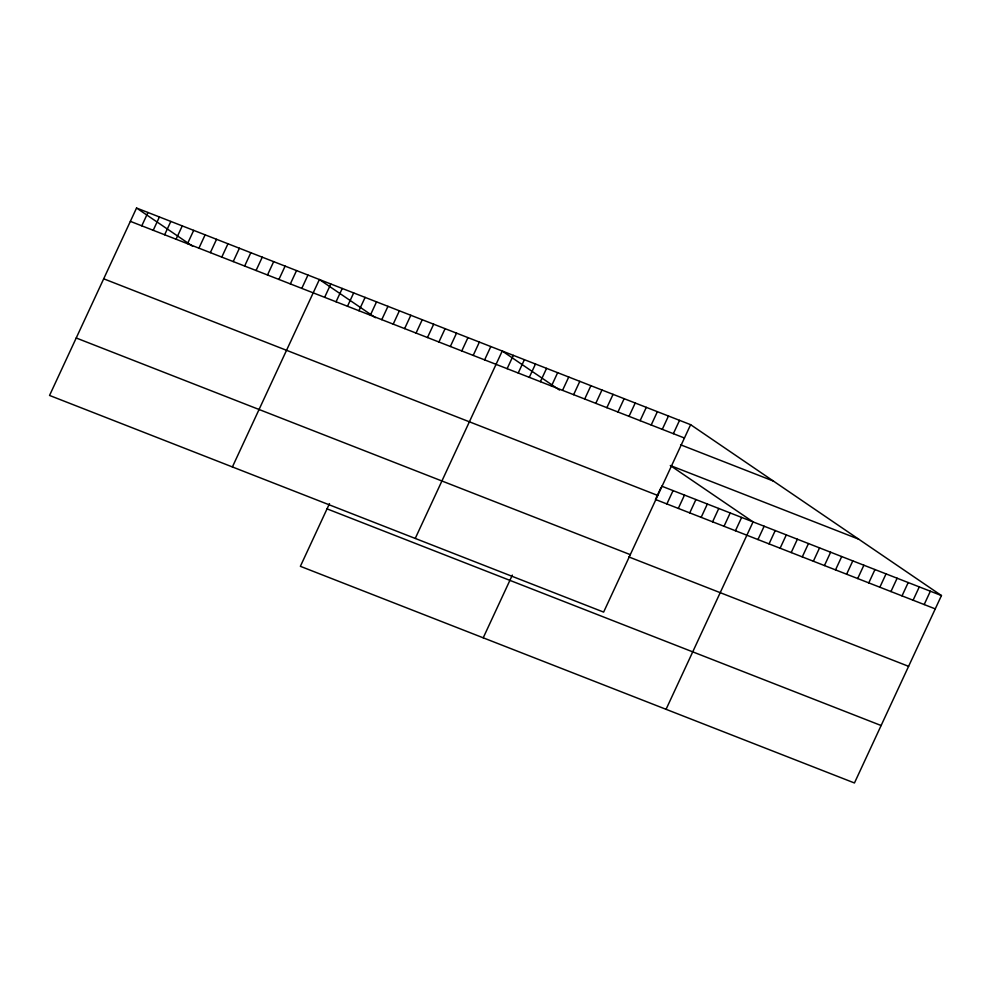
<?xml version="1.0" encoding="UTF-8"?>
<svg xmlns="http://www.w3.org/2000/svg" width="991" height="991" viewBox="0 0 991 991"><rect width="100%" height="100%" fill="white"/><g stroke="black" fill="none" stroke-linecap="round" stroke-linejoin="round"><path stroke-width="1.49" d="M136.547 208.023L49.55 395.446L603.63 612.104L690.628 424.681L136.547 208.023L192.576 246.202M141.787 225.824L147.969 212.495M153.221 230.296L159.402 216.967M164.642 234.756L170.824 221.439M176.076 239.227L182.257 225.898M187.497 243.699L193.691 230.37M198.931 248.171L205.112 234.842M210.352 252.631L216.546 239.314M221.786 257.103L227.967 243.774M233.207 261.574L239.401 248.246M244.641 266.046L250.822 252.717M256.062 270.506L262.256 257.177M267.496 274.978L273.677 261.649M278.917 279.45L285.111 266.121M290.351 283.909L296.532 270.593M301.784 288.381L307.966 275.052M232.402 466.934L319.387 279.524L375.428 317.69M324.639 297.325L330.821 283.996M336.06 301.784L342.242 288.468M347.494 306.256L353.676 292.927M358.915 310.728L365.109 297.399M370.349 315.2L376.53 301.871M381.77 319.659L387.964 306.33M393.204 324.131L399.385 310.802M404.625 328.603L410.819 315.274M329.483 503.601L300.372 566.319L854.453 782.977L941.45 595.554L690.628 424.681M416.059 333.063L422.24 319.746M427.48 337.535L433.674 324.206M438.914 342.006L445.095 328.678M450.348 346.478L456.529 333.149M461.769 350.938L467.95 337.621M473.202 355.41L479.384 342.081M484.624 359.882L490.805 346.553M415.241 538.435L502.239 351.025L559.543 390.058M507.132 368.677L513.326 355.36M518.219 373.012L524.4 359.683M529.293 377.348L535.487 364.019M540.38 381.684L546.561 368.355M551.467 386.019L557.648 372.69M562.541 390.343L568.735 377.026M573.628 394.678L579.809 381.349M584.702 399.014L590.896 385.685M483.224 637.808L512.335 575.102M595.789 403.349L601.971 390.02M606.864 407.685L613.057 394.356M617.95 412.008L624.132 398.692M629.037 416.344L635.219 403.015M640.112 420.68L646.305 407.351M651.198 425.015L657.38 411.686M662.273 429.351L668.467 416.022M673.36 433.674L679.541 420.357M661.022 487.473L655.447 499.476L935.269 608.883M666.881 503.936L673.062 490.619M678.315 508.408L684.496 495.079M689.736 512.88L695.917 499.551M701.17 517.339L707.351 504.023M712.591 521.811L718.772 508.482M724.025 526.283L730.206 512.954M735.446 530.755L741.64 517.426M666.063 709.308L753.061 521.898L670.288 465.51L858.677 539.166M757.954 539.55L764.148 526.221M769.041 543.886L775.222 530.557M780.115 548.221L786.309 534.892M791.202 552.557L797.383 539.228M802.289 556.88L808.47 543.563M813.363 561.216L819.557 547.887M824.45 565.551L830.631 552.222M835.524 569.887L841.718 556.558M846.611 574.223L852.793 560.894M857.698 578.546L863.879 565.229M868.773 582.881L874.966 569.552M879.859 587.217L886.041 573.888M890.934 591.553L897.128 578.224M902.021 595.888L908.202 582.559M913.095 600.212L919.289 586.895M924.182 604.547L930.363 591.218M130.354 221.352L684.447 438.01M680.594 444.786L773.401 481.069M661.641 486.147L941.45 595.554M103.696 278.805L657.776 495.463M76.22 337.993L630.301 554.65M628.79 556.917L908.598 666.336M327.042 508.866L881.123 725.523"/></g></svg>
